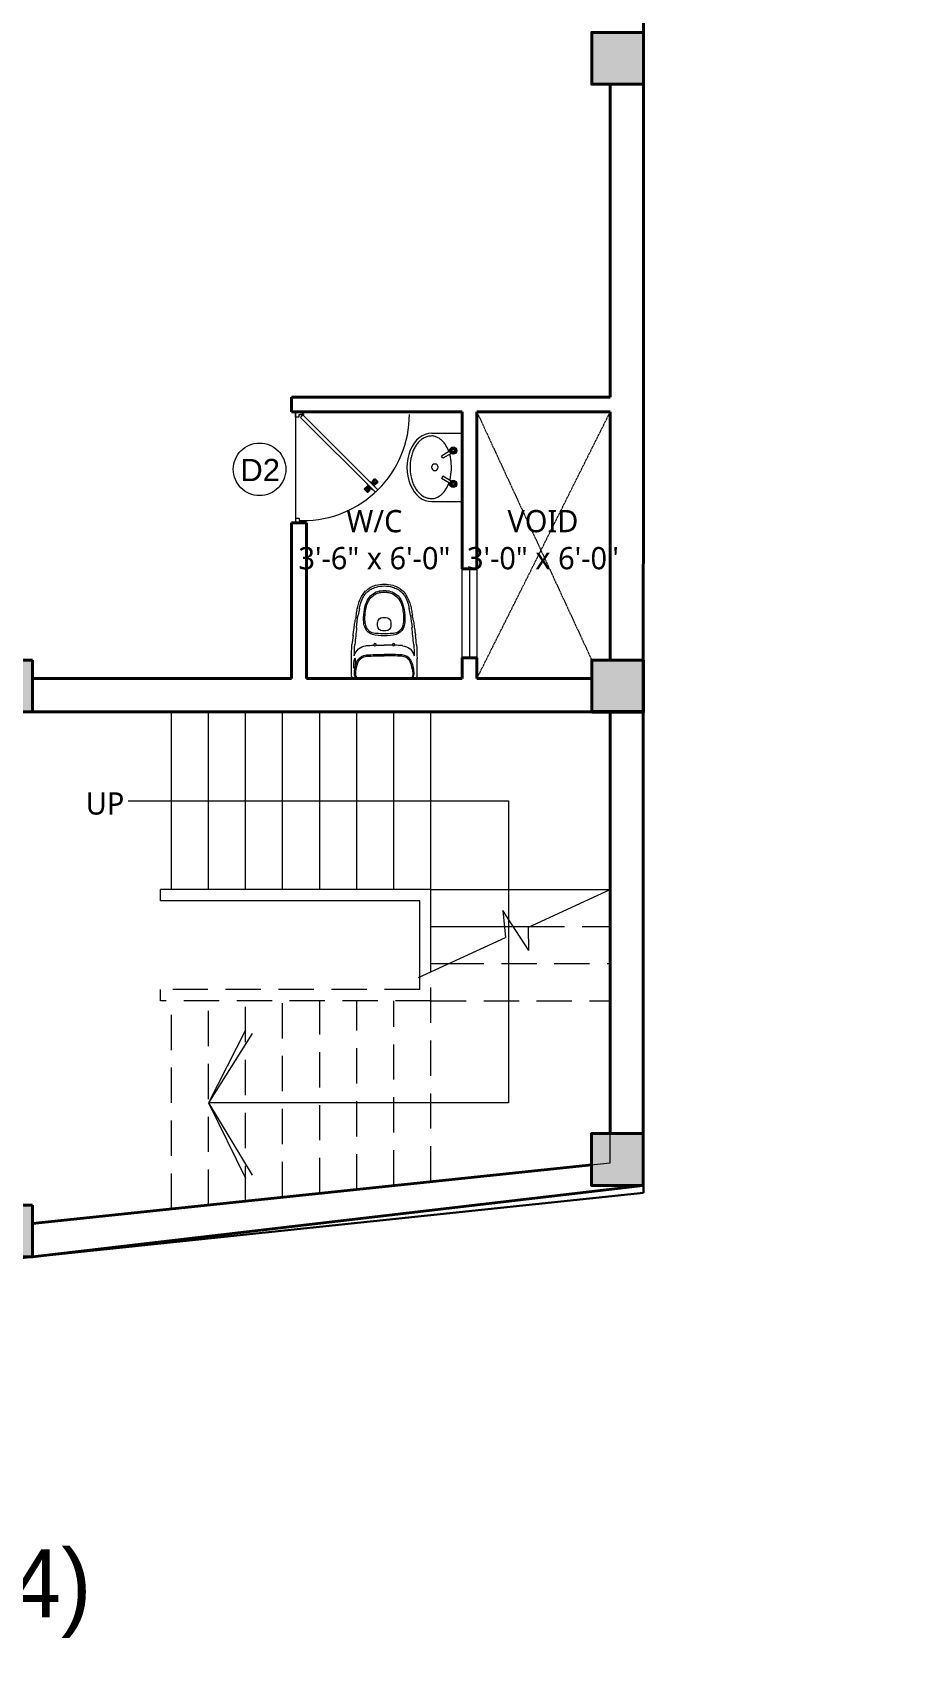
# Model space of a CAD drawing. Header units: inches. Extents: x -71 to 2682309, y -3332 to 801571.
# Drawn here: x 2643544 to 2643781.1, y 787408 to 787844.7 of the extents above; entities that cross this region are included whole.
import ezdxf

# ---------------------------------------------------------------- set-up
doc = ezdxf.new("R2010")
doc.units = ezdxf.units.IN
doc.header["$MEASUREMENT"] = 0
doc.header["$PDMODE"] = 99
for name, pattern in [('ACAD_ISO02W100', [15, 12, -3]), ('ACAD_ISO10W100', [18, 12, -3, 0, -3]), ('HIDDEN', [9.525, 6.35, -3.175]), ('HIDDEN2', [0.1875, 0.125, -0.0625]), ('SOLID', [0])]:
    doc.linetypes.add(name, pattern=pattern)
for name, color, linetype, lineweight in [('CONC. OUTLINE RA', 150, 'Continuous', 40), ('DIM RA', 4, 'Continuous', 15), ('ele 4', 114, 'Continuous', 9), ('FIXTURES', 23, 'Continuous', 9), ('Hatch', 254, 'Continuous', 9), ('HATCH RA', 8, 'Continuous', 9), ('Overhang EA', 164, 'HIDDEN2', 5), ('PUERTAS', 7, 'Continuous', 13), ('stair EA', 132, 'Continuous', 5), ('STAIR PLAN AND ELEV RA', 124, 'Continuous', 20), ('TEXT RA', 254, 'Continuous', 20), ('TEXTURE EA', 8, 'ACAD_ISO10W100', 9), ('wall EA', 24, 'Continuous', 40), ('WALL RA', 42, 'Continuous', 50), ('Win EA', 114, 'Continuous', 5)]:
    doc.layers.add(name, color=color, linetype=linetype, lineweight=lineweight)
doc.layers.add('HACTH', color=7, linetype='Continuous')
doc.layers.add('text EA', color=7, linetype='Continuous')
doc.styles.add('DIM 8', font='arial.ttf', dxfattribs={"height": 8})
doc.styles.add('RA 50 new', font='GOTHIC.TTF', dxfattribs={"height": 100})
doc.styles.get("Standard").update_dxf_attribs({"font": 'arial.ttf'})
doc.dimstyles.new('Copy of DIM 8', dxfattribs={"dimtxt": 8, "dimasz": 1, "dimexe": 6, "dimexo": 18, "dimgap": 1.6875, "dimtad": 1, "dimdec": 0, "dimzin": 3, "dimdsep": 46, "dimlunit": 4, "dimtxsty": 'DIM 8', "dimblk": 'dot 2', "dimcen": 0.09375, "dimse1": 1, "dimse2": 1, "dimclrd": 1, "dimclre": 1, "dimclrt": 256, "dimadec": 0, "dimazin": 0, "dimtfac": 0.75, "dimtdec": 0, "dimtix": 1, "dimtmove": 1, "dimatfit": 3, "dimldrblk": 'DOT', "dimfxl": 1, "dimtolj": 1, "dimtzin": 0, "dimlwd": 9, "dimlwe": 9, "dimarcsym": 0})

# ---------------------------------------------------------------- blocks, each defined once
blk = doc.blocks.new('dot1')
at = {"layer": 'Hatch'}
h = blk.add_hatch(color=256, dxfattribs=at)
edge = h.paths.add_edge_path()
edge.add_arc((0, 0), 1, 0, 360)
for p, q in [((3, 0), (-3, 0)), ((0, 3), (0, -3))]:
    blk.add_line(p, q, dxfattribs=at)
blk.add_circle((0, 0), 1, dxfattribs=at)
blk = doc.blocks.new('dot 2')
at = {"layer": 'Hatch', "xscale": 0.5, "yscale": 0.5, "zscale": 0.5}
blk.add_blockref('dot1', (0, 0), dxfattribs=at)
blk = doc.blocks.new('*D13')
at = {"layer": 'Defpoints', "color": 0, "transparency": 16777216}
for p in [(0, 787573.77), (-23.49, 787409.47), (2650385.61, 787409.47)]:
    blk.add_point(p, dxfattribs=at)
at = {"layer": 'DIM RA', "color": 1, "lineweight": 9, "transparency": 16777216}
blk.add_line((-23.49, 787572.77), (-23.49, 787410.47), dxfattribs=at)
for p, rotation in [((-23.49, 787573.77), 90), ((-23.49, 787409.47), 270)]:
    blk.add_blockref('dot 2', p, dxfattribs=dict(at, rotation=rotation))
at = {"layer": 'DIM RA', "transparency": 16777216, "insert": (-29.26, 787491.62), "char_height": 8, "attachment_point": 5, "rotation": 90, "style": 'DIM 8'}
blk.add_mtext('\\A1;13\'-8"', dxfattribs=at)
blk = doc.blocks.new('_Dot')
at = {"color": 0, "linetype": 'ByBlock', "lineweight": -2}
blk.add_line((-0.5, 0), (-1, 0), dxfattribs=at)
at = {"color": 0, "linetype": 'ByBlock', "const_width": 0.5}
blk.add_lwpolyline([(-0.25, 0, 1), (0.25, 0, 1)], format="xyb", close=True, dxfattribs=at)
blk = doc.blocks.new('COLUMN')
at = {"layer": 'HACTH', "lineweight": 30, "transparency": 33554541}
h = blk.add_hatch(color=256, dxfattribs=at)
h.dxf.hatch_style = 1
h.paths.add_polyline_path([(2659104.19, 784576.38), (2659090.19, 784576.38), (2659090.19, 784562.38), (2659104.19, 784562.38)])
at = {"layer": 'CONC. OUTLINE RA'}
blk.add_lwpolyline([(2659090.19, 784576.38), (2659104.19, 784576.38), (2659104.19, 784562.38), (2659090.19, 784562.38)], close=True, dxfattribs=at)
blk = doc.blocks.new('3ft')
at = {"layer": 'PUERTAS', "color": 6}
for p, q in [((1.01, 2.52), (25.23, 26.74)), ((26.05, 25.92), (25.23, 26.74)), ((26.05, 25.92), (1.77, 1.64)), ((0, 2.4), (0, 0)), ((0.72, 2.4), (0, 2.4)), ((1.6, 0), (0, 0)), ((0.72, 1.52), (0.72, 2.44)), ((0.8, 1.52), (0.72, 1.52)), ((0.8, 1.52), (0.8, 2.41)), ((0.8, 1.2), (0.8, 1.52)), ((1.6, 1.2), (0.8, 1.2)), ((1.57, 1.84), (0.94, 2.47)), ((1.63, 1.89), (0.97, 2.55)), ((1.63, 1.89), (1.57, 1.84)), ((1.77, 1.64), (1.57, 1.84)), ((1.6, 0), (1.6, 1.2)), ((34.4, 0), (34.4, 1.2)), ((34.4, 1.2), (35.2, 1.2)), ((34.4, 0), (36, 0)), ((35.2, 1.2), (35.2, 2.4)), ((35.2, 2.4), (36, 2.4)), ((36, 0), (36, 2.4))]:
    blk.add_line(p, q, dxfattribs=at)
at = {"layer": 'PUERTAS', "color": 1}
for p, q in [((21.67, 25.73), (22.17, 26.23)), ((21.7, 25.82), (22.14, 26.26)), ((22.58, 26.7), (22.14, 26.26)), ((22.67, 26.73), (22.17, 26.23)), ((22.61, 26.67), (22.58, 26.7)), ((23.45, 25.91), (22.79, 26.73)), ((22.49, 24.95), (21.67, 25.61)), ((21.73, 25.79), (21.7, 25.82)), ((22.6, 24.96), (23.02, 25.38)), ((22.61, 24.25), (22.92, 24.72)), ((22.62, 24.13), (22.61, 24.14)), ((22.7, 25.07), (22.71, 25.06)), ((22.82, 25.06), (23.08, 25.32)), ((22.94, 24.95), (22.83, 25.07)), ((22.92, 24.72), (22.92, 24.72)), ((22.93, 24.94), (23.19, 25.21)), ((22.93, 24.84), (22.93, 24.83)), ((23.44, 25.81), (23.02, 25.38)), ((23.34, 25.58), (23.08, 25.32)), ((23.46, 25.47), (23.19, 25.21)), ((23.33, 25.7), (23.34, 25.69)), ((23.45, 25.46), (23.33, 25.57)), ((23.44, 23.31), (23.45, 23.3)), ((23.56, 23.3), (24.03, 23.61)), ((23.57, 25.47), (23.57, 25.47)), ((24.15, 25.79), (23.68, 25.48)), ((23.68, 25.48), (23.68, 25.48)), ((24.03, 23.61), (24.03, 23.62)), ((24.14, 23.62), (24.14, 23.62)), ((24.25, 23.62), (24.51, 23.89)), ((24.27, 25.78), (24.26, 25.79)), ((24.26, 23.29), (24.69, 23.71)), ((24.26, 23.63), (24.37, 23.52)), ((24.26, 23.18), (24.92, 22.37)), ((24.37, 23.52), (24.63, 23.77)), ((24.37, 23.4), (24.37, 23.4)), ((24.78, 24.15), (24.51, 23.89)), ((24.89, 24.03), (24.63, 23.77)), ((25.11, 24.14), (24.69, 23.71)), ((24.77, 24.14), (24.88, 24.03)), ((24.79, 24.38), (24.78, 24.37)), ((24.78, 24.26), (24.78, 24.26)), ((25.1, 24.84), (24.79, 24.38)), ((25, 24.03), (25, 24.03)), ((25.04, 22.36), (25.54, 22.86)), ((25.09, 24.96), (25.1, 24.95)), ((25.1, 22.42), (25.13, 22.39)), ((25.13, 22.39), (25.57, 22.83)), ((25.22, 24.14), (26.03, 23.48)), ((26.04, 23.37), (25.54, 22.86)), ((26.01, 23.27), (25.57, 22.83)), ((25.98, 23.3), (26.01, 23.27))]:
    blk.add_line(p, q, dxfattribs=at)
at = {"layer": 'PUERTAS', "color": 8}
for p, q in [((22.13, 26.28), (21.98, 26.13)), ((22.13, 26.28), (22.27, 26.42)), ((22.29, 26.41), (22.27, 26.42)), ((23.16, 25.52), (22.34, 26.39)), ((23.3, 25.66), (22.5, 26.56)), ((23.41, 25.77), (22.65, 26.71)), ((23.46, 25.83), (22.72, 26.75)), ((22.57, 24.94), (21.65, 25.68)), ((22.63, 24.99), (21.69, 25.75)), ((22.74, 25.1), (21.84, 25.9)), ((22.88, 25.24), (22.01, 26.06)), ((22.69, 24.32), (23.02, 24.83)), ((22.95, 24.96), (22.84, 25.07)), ((22.98, 24.99), (22.86, 25.1)), ((23.03, 25.04), (22.91, 25.15)), ((22.91, 24.53), (23.1, 24.91)), ((23.11, 25.12), (22.99, 25.23)), ((23.13, 24.76), (23.18, 24.99)), ((23.28, 25.3), (23.17, 25.41)), ((23.36, 25.37), (23.25, 25.49)), ((23.31, 24.94), (23.28, 25.08)), ((23.41, 25.43), (23.3, 25.54)), ((23.46, 25.09), (23.32, 25.13)), ((23.44, 25.45), (23.33, 25.56)), ((23.64, 25.27), (23.41, 25.22)), ((23.87, 25.49), (23.49, 25.3)), ((24.08, 25.71), (23.57, 25.38)), ((23.63, 23.38), (24.14, 23.72)), ((23.84, 23.6), (24.22, 23.79)), ((24.07, 23.82), (24.3, 23.88)), ((24.25, 24), (24.39, 23.97)), ((24.25, 23.26), (24.99, 22.34)), ((24.27, 23.64), (24.38, 23.53)), ((24.3, 23.67), (24.41, 23.56)), ((24.3, 23.32), (25.06, 22.38)), ((24.35, 23.72), (24.46, 23.61)), ((24.4, 24.15), (24.43, 24.01)), ((24.41, 23.43), (25.2, 22.53)), ((24.43, 23.8), (24.54, 23.69)), ((24.58, 24.33), (24.52, 24.1)), ((24.55, 23.57), (25.37, 22.7)), ((24.6, 23.97), (24.72, 23.86)), ((24.8, 24.56), (24.61, 24.18)), ((25.02, 24.77), (24.68, 24.26)), ((24.68, 24.05), (24.79, 23.94)), ((24.73, 24.1), (24.85, 23.99)), ((24.76, 24.13), (24.87, 24.02)), ((24.83, 23.85), (25.7, 23.03)), ((24.97, 23.99), (25.87, 23.2)), ((25.08, 24.1), (26.02, 23.34)), ((25.14, 24.15), (26.06, 23.41)), ((25.58, 22.82), (25.43, 22.67)), ((25.58, 22.82), (25.73, 22.97)), ((25.72, 22.98), (25.73, 22.97)), ((0, 0), (36, 0))]:
    blk.add_line(p, q, dxfattribs=at)
at = {"layer": 'PUERTAS', "color": 2}
for p, q in [((21.99, 26.11), (21.98, 26.13)), ((25.42, 22.68), (25.43, 22.67))]:
    blk.add_line(p, q, dxfattribs=at)
at = {"layer": 'PUERTAS', "color": 6}
for radius in [0.155, 0.0752]:
    blk.add_circle((0.82, 2.56), radius, dxfattribs=at)
blk.add_arc((0.82, 2.56), 34.38, 359.7285, 90.0333, dxfattribs=at)
at = {"layer": 'PUERTAS', "color": 1}
for centre, start, end in [((22.73, 26.68), 38.9236, 135), ((22.54, 25.01), 231.0764, 315), ((22.67, 24.2), 135, 225), ((22.77, 25.12), 225, 315), ((22.99, 24.89), 135, 219.7428), ((22.87, 24.78), 315, 39.7428), ((23.28, 25.63), 315, 45), ((23.39, 25.86), 315, 38.9236), ((23.51, 23.36), 225, 315), ((23.51, 25.41), 50.2572, 135), ((23.62, 25.53), 230.2572, 315), ((24.09, 23.56), 50.2572, 135), ((24.2, 23.68), 230.2572, 315), ((24.2, 25.73), 45, 135), ((24.32, 23.23), 135, 218.9236), ((24.42, 23.46), 135, 225), ((24.84, 24.31), 135, 219.7428), ((24.72, 24.21), 315, 39.7428), ((24.94, 23.98), 45, 135), ((24.98, 22.42), 218.9236, 315), ((25.04, 24.89), 315, 45), ((25.17, 24.08), 51.0764, 135), ((25.98, 23.42), 315, 51.0764)]:
    blk.add_arc(centre, 0.08, start, end, dxfattribs=at)
blk = doc.blocks.new('*U327')
at = {"color": 3, "xscale": -1}
blk.add_blockref('3ft', (42, 0), dxfattribs=at)
blk = doc.blocks.new('inodor.')
at = {"layer": 'FIXTURES'}
for p, q in [((-0.246, 0.02), (-0.246, 0.15)), ((0.217, 0.091), (0.217, 0.15)), ((0.246, 0.02), (0.246, 0.15)), ((0, 0), (-0.226, 0)), ((0.226, 0), (0, 0))]:
    blk.add_line(p, q, dxfattribs=at)
for points in [[(0.01, 0.459, 0.007027), (0, 0.459, 0.007027), (-0.01, 0.459, 0.007027)], [(-0.138, 0.247, -0.007095), (-0.077, 0.25, -0.016156)], [(-0.064, 0.25, -0.007449), (0, 0.251, -0.016156)], [(-0.012, 0.357, 0.008513), (0, 0.357, 0.008513), (0.012, 0.357)], [(0.064, 0.25, 0.007449), (0, 0.251, 0.016156)], [(0.138, 0.247, 0.007095), (0.077, 0.25, 0.016156)], [(-0.221, 0.069, -0.08544), (-0.2, 0.138, -0.239157), (-0.133, 0.177, -0.016156), (0, 0.181)], [(-0.211, 0.068, -0.085204), (-0.191, 0.133, -0.237532), (-0.133, 0.167, -0.016156), (0, 0.171, -0.016156)], [(0.221, 0.069, 0.08544), (0.2, 0.138, 0.239157), (0.133, 0.177, 0.016156), (0, 0.181)], [(0.211, 0.068, 0.085204), (0.191, 0.133, 0.237532), (0.133, 0.167, 0.016156), (0, 0.171, 0.016156)], [(-0.195, 0, -0.302605), (-0.223, 0.022, -0.077585), (-0.221, 0.069, -0.004437)], [(0.195, 0, 0.302605), (0.223, 0.022, 0.077585), (0.221, 0.069, 0.004437)]]:
    blk.add_lwpolyline(points, format="xyb", dxfattribs=at)
for centre in [(-0.07, 0.254), (0.07, 0.254)]:
    blk.add_circle(centre, 0.008, dxfattribs=at)
for centre, radius, start, end in [((0.029, 0.503), 0.229, 137.4537, 158.4784), ((-0.005, 0.52), 0.178, 148.1061, 166.7742), ((-0.03, 0.544), 0.145, 134.8393, 150.8587), ((-0.027, 0.542), 0.161, 118.9305, 134.321), ((-0.027, 0.54), 0.149, 119.1557, 134.8578), ((-0.02, 0.54), 0.116, 123.1197, 148.7212), ((-0.007, 0.511), 0.198, 106.9492, 119.5991), ((0.01, 0.507), 0.149, 119.9381, 138.8719), ((0.011, 0.462), 0.236, 107.7611, 117.7846), ((-0.017, 0.55), 0.109, 99.4065, 127.458), ((-0.004, 0.457), 0.251, 89.1456, 104.1172), ((-0.016, 0.534), 0.113, 98.8167, 115.769), ((0, 0.458), 0.237, 90, 105), ((-0.005, 0.486), 0.174, 88.22, 100), ((-0.02, 0.552), 0.106, 97.8783, 97.9998), ((-0.005, 0.486), 0.162, 88.22, 100), ((0.004, 0.457), 0.251, 75.8828, 90.8544), ((0, 0.458), 0.237, 75, 90), ((0.005, 0.486), 0.174, 80, 91.78), ((0.005, 0.486), 0.162, 80, 91.78), ((0.016, 0.534), 0.113, 64.231, 81.1833), ((0.02, 0.552), 0.106, 82.0002, 82.1217), ((0.017, 0.55), 0.109, 52.542, 80.5935), ((-0.011, 0.462), 0.236, 62.2154, 72.2389), ((0.007, 0.511), 0.198, 60.4009, 73.0508), ((-0.01, 0.507), 0.149, 41.1281, 60.0619), ((0.02, 0.54), 0.116, 31.2788, 56.8803), ((0.027, 0.54), 0.149, 45.1422, 60.8443), ((0.027, 0.542), 0.161, 45.679, 61.0695), ((0.03, 0.544), 0.145, 29.1413, 45.1607), ((-0.029, 0.503), 0.229, 21.5216, 42.5463), ((0.005, 0.52), 0.178, 13.2258, 31.8939), ((3.339, -0.178), 3.61, 168.9635, 169.5489), ((1.947, 0.029), 2.206, 166.3461, 167.3219), ((0.091, 0.479), 0.296, 158.6257, 166.25), ((-2.021, 0.833), 1.86, 348.9001, 350.4937), ((0.301, 0.424), 0.499, 164.1077, 168.2428), ((0.2, 0.449), 0.355, 172.0026, 184.6747), ((0.086, 0.479), 0.238, 157.3047, 175.18), ((0.246, 0.45), 0.391, 169.4921, 176.9961), ((0.108, 0.475), 0.251, 159.2343, 169.2177), ((0.026, 0.506), 0.173, 147.1549, 158.0745), ((-0.014, 0.524), 0.119, 146.0021, 160.5253), ((-0.055, 0.559), 0.066, 136.368, 151.7299), ((0.055, 0.559), 0.066, 28.2701, 43.632), ((0.014, 0.524), 0.119, 19.4747, 33.9979), ((-0.026, 0.506), 0.173, 21.9255, 32.8451), ((-0.108, 0.475), 0.251, 10.7823, 20.7657), ((-0.086, 0.479), 0.238, 4.82, 22.6953), ((-0.246, 0.45), 0.391, 3.0039, 10.5079), ((-0.2, 0.449), 0.355, 355.3253, 7.9974), ((-0.301, 0.424), 0.499, 11.7572, 15.8923), ((-0.091, 0.479), 0.296, 13.75, 21.3743), ((2.021, 0.833), 1.86, 189.5063, 191.0999), ((-1.947, 0.029), 2.206, 12.6781, 13.6539), ((-3.339, -0.178), 3.61, 10.4511, 11.0365), ((24.57, -3.245), 25.06, 171.6395, 171.7493), ((1.496, 0.168), 1.735, 171.008, 172.3695), ((-7.426, 1.075), 7.251, 353.5127, 354.518), ((-1.498, 0.663), 1.3, 350.1022, 351.7743), ((2.637, 0.052), 2.865, 171.4975, 173.3757), ((-0.046, 0.426), 0.108, 182.8172, 207.2481), ((0.284, 0.459), 0.429, 178.4057, 186.1948), ((-0.047, 0.425), 0.0958, 187.5458, 223.004), ((-0.066, 0.412), 0.0836, 205.157, 254.3481), ((-0.009, 0.419), 0.04, 91.6103, 178.1961), ((0.337, 0.408), 0.386, 178.1961, 182.1137), ((-0.011, 0.395), 0.038, 182.1137, 268.049), ((0.009, 0.419), 0.04, 1.8039, 88.3897), ((0.011, 0.395), 0.038, 271.951, 357.8863), ((-0.336, 0.408), 0.386, 357.8863, 1.8039), ((0.066, 0.412), 0.0836, 285.6519, 334.843), ((0.047, 0.425), 0.0958, 316.996, 352.4542), ((-0.284, 0.459), 0.429, 353.8052, 1.5943), ((0.046, 0.426), 0.108, 332.7519, 357.1828), ((-2.637, 0.052), 2.865, 6.6243, 8.5025), ((7.426, 1.075), 7.251, 185.482, 186.4873), ((1.498, 0.663), 1.3, 188.2257, 189.8978), ((-1.496, 0.168), 1.735, 7.6305, 8.992), ((-24.57, -3.245), 25.06, 8.2507, 8.3605), ((1.934, 0.136), 2.18, 176.8909, 179.6319), ((-7.55, 1.158), 7.363, 352.9507, 353.4856), ((0.391, 0.234), 0.632, 169.3347, 171.9289), ((1.934, 0.136), 2.159, 176.8261, 179.1118), ((-0.127, 0.147), 0.1, 95.9125, 167.1561), ((-0.075, 0.399), 0.0581, 222.7765, 264.1084), ((0.002, 0.741), 0.42, 257.4455, 269.6791), ((-0.057, 0.416), 0.0779, 252.5026, 268.582), ((0.022, 1.439), 1.104, 265.8134, 268.88), ((-0.022, 1.439), 1.104, 271.12, 274.1866), ((-0.002, 0.741), 0.42, 270.3209, 282.5545), ((0.057, 0.416), 0.0779, 271.418, 287.4974), ((0.075, 0.399), 0.0581, 275.8916, 317.2235), ((0.127, 0.147), 0.1, 12.8439, 84.0875), ((-1.934, 0.136), 2.159, 0.8882, 3.1739), ((-0.391, 0.234), 0.632, 8.0711, 10.6653), ((7.55, 1.158), 7.363, 186.5144, 187.0493), ((-1.934, 0.136), 2.18, 0.3681, 3.1091), ((0.22, 0.149), 0.00279, 14.8512, 154.6989), ((0.023, 0.097), 0.206, 358.3543, 14.8512), ((-0.226, 0.02), 0.02, 180, 270), ((-0.069, 0.04), 0.145, 168.9194, 188.7927), ((-0.191, 0.021), 0.021, 188.7927, 269.9923), ((0.191, 0.021), 0.021, 270, 351.1997), ((0.069, 0.04), 0.145, 351.1997, 11.0729), ((0.222, 0.077), 0.0046, 254.9137, 339.9265), ((0.181, 0.092), 0.0481, 339.9265, 358.2641), ((0.226, 0.02), 0.02, 270, 0)]:
    blk.add_arc(centre, radius, start, end, dxfattribs=at)
blk = doc.blocks.new('sds')
at = {"layer": 'FIXTURES'}
for p, q in [((-2218.56, -25975.94), (-2230.13, -25975.94)), ((-2230.13, -26001.99), (-2230.13, -25975.94)), ((-2227.24, -25982.55), (-2227.51, -25982.55)), ((-2227.23, -25982.8), (-2227.51, -25982.8)), ((-2226.88, -25982.19), (-2226.88, -25981.92)), ((-2226.88, -25983.15), (-2226.88, -25983.42)), ((-2226.63, -25982.19), (-2226.63, -25981.92)), ((-2226.63, -25983.15), (-2226.63, -25983.42)), ((-2226.28, -25982.55), (-2226.01, -25982.55)), ((-2226.27, -25982.8), (-2226.01, -25982.8)), ((-2225.93, -25983.77), (-2222.84, -25985.59)), ((-2225.4, -25982.92), (-2222.33, -25984.73)), ((-2226.05, -25989.04), (-2225.98, -25990.85)), ((-2222.84, -25985.59), (-2222.33, -25984.73)), ((-2210.38, -25987.33), (-2210.61, -25985.7)), ((-2210.31, -25988.99), (-2210.38, -25987.33)), ((-2227.24, -25995.23), (-2227.51, -25995.23)), ((-2227.23, -25995.48), (-2227.51, -25995.48)), ((-2226.88, -25994.88), (-2226.88, -25994.61)), ((-2226.88, -25995.84), (-2226.88, -25996.11)), ((-2226.63, -25994.88), (-2226.63, -25994.61)), ((-2226.63, -25995.84), (-2226.63, -25996.11)), ((-2226.28, -25995.23), (-2226.01, -25995.23)), ((-2226.27, -25995.48), (-2226.01, -25995.48)), ((-2225.93, -25994.26), (-2222.84, -25992.44)), ((-2225.4, -25995.11), (-2222.33, -25993.3)), ((-2222.84, -25992.44), (-2222.33, -25993.3)), ((-2218.56, -26001.99), (-2230.13, -26001.99))]:
    blk.add_line(p, q, dxfattribs=at)
for centre, radius in [((-2226.76, -25982.67), 1.38), ((-2227.76, -25982.67), 0.28), ((-2226.76, -25982.67), 0.5), ((-2226.76, -25981.67), 0.28), ((-2226.76, -25983.67), 0.28), ((-2225.76, -25982.67), 0.28), ((-2226.76, -25995.36), 1.38), ((-2227.76, -25995.36), 0.28), ((-2226.76, -25995.36), 0.5), ((-2226.76, -25994.36), 0.28), ((-2226.76, -25996.36), 0.28), ((-2225.76, -25995.36), 0.28)]:
    blk.add_circle(centre, radius, dxfattribs=at)
for centre, start, end in [((-2226.76, -25982.67), 106.4413, 164.0789), ((-2226.76, -25982.67), 195.2407, 254.2093), ((-2226.76, -25982.67), 16.12, 74.0884), ((-2226.76, -25982.67), 286.23422, 343.90469), ((-2226.76, -25995.36), 106.4413, 164.0789), ((-2226.76, -25995.36), 195.2407, 254.2093), ((-2226.76, -25995.36), 16.12, 74.0884), ((-2226.76, -25995.36), 286.23422, 343.90469)]:
    blk.add_arc(centre, 1, start, end, dxfattribs=at)
for centre, major_axis, ratio, start_param, end_param in [((-2216.98, -25984.64), (5.64, 5.64), 1, 1.316574, 1.504228), ((-2218.35, -25982.32), (3.74, 3.74), 1, 1.07685, 1.316569), ((-2218.61, -25981.43), (3.08, 3.08), 1, 0.7743, 1.076864), ((-2218.53, -25988.96), (0, 13.02), 0.724155, 3.137771, 6.287008), ((-2218.63, -25983.26), (4.37, -4.37), 1, 2.10183, 2.345085), ((-2218.79, -25983.88), (4.83, -4.83), 1, 1.883698, 2.101826), ((-2218.81, -25983.92), (4.86, -4.86), 1, 1.666395, 1.883698), ((-2212.86, -25987.51), (9.24, 9.24), 1, 2.087856, 2.187093), ((-2214.31, -25987.09), (8.17, 8.17), 1, 1.947834, 2.000745), ((-2212.07, -25988.06), (9.9, -9.9), 1, 3.403712, 3.518621), ((-2214.97, -25986.38), (7.53, 7.53), 1, 1.678651, 1.83291), ((-2216.61, -25985.07), (6.04, 6.04), 1, 1.504232, 1.678661), ((-2220.42, -25985.87), (6.65, 6.65), 1, -0.057615, 0.095594), ((-2221.54, -25986.86), (7.7, 7.7), 1, -0.198771, -0.057619), ((-2220.56, -25986.21), (6.87, 6.87), 1, -0.358811, -0.198757), ((-2224.57, -25988.03), (9.99, 9.99), 1, -0.489263, -0.358825), ((-2228.69, -25989.29), (13.03, -13.03), 1, 0.981453, 1.081552), ((-2204.11, -25989), (15.52, 15.52), 1, 2.187096, 2.357684), ((-2219.77, -25989.01), (0.884, 0.884), 1, 0.785401, 2.356222), ((-2219.77, -25989.01), (0.884, 0.884), 1, 2.356182, 3.927004), ((-2219.77, -25989.01), (0.884, -0.884), 1, 0.78537, 2.356192), ((-2219.77, -25989.01), (0.884, -0.884), 1, 5.49779, 7.068611), ((-2226.09, -25989.26), (11.16, -11.16), 1, 0.587777, 0.802642), ((-2204.11, -25989.03), (15.52, -15.52), 1, 4.010318, 4.096091), ((-2212.86, -25990.52), (9.24, -9.24), 1, 4.096092, 4.195322), ((-2214.31, -25990.94), (8.17, -8.17), 1, 4.282431, 4.335351), ((-2212.07, -25989.97), (9.9, -9.9), 1, 4.335361, 4.45027), ((-2220.56, -25991.82), (6.87, -6.87), 1, 0.198757, 0.358811), ((-2224.57, -25989.99), (9.99, -9.99), 1, 0.358825, 0.489263), ((-2228.69, -25988.74), (13.03, 13.03), 1, -1.081552, -0.983033), ((-2214.97, -25991.65), (7.53, 7.53), 1, 2.879479, 3.033738), ((-2216.61, -25992.96), (6.04, -6.04), 1, 4.604524, 4.778953), ((-2216.98, -25993.39), (5.64, 5.64), 1, 3.208161, 3.395815), ((-2218.35, -25995.71), (3.74, 3.74), 1, 3.395821, 3.63554), ((-2218.61, -25996.6), (3.08, 3.08), 1, 3.635527, 3.93809), ((-2218.63, -25994.77), (4.37, -4.37), 1, 5.508897, 5.752153), ((-2218.79, -25994.15), (4.83, 4.83), 1, 4.181359, 4.399487), ((-2218.81, -25994.11), (4.86, -4.86), 1, 5.970284, 6.187586), ((-2220.42, -25992.16), (6.65, -6.65), 1, 6.187591, 6.3408), ((-2221.54, -25991.17), (7.7, 7.7), 1, -1.513178, -1.372025)]:
    blk.add_ellipse(centre, major_axis=major_axis, ratio=ratio, start_param=start_param, end_param=end_param, dxfattribs=at)

msp = doc.modelspace()

# ---------------------------------------------------------------- linework, layer by layer
at = {"color": 244, "lineweight": 30, "true_color": 0x991b1e}
for p, q in [((2643708.95, 788303.54), (2643708.95, 787531.33)), ((2643708.95, 787531.33), (2642905, 787447.05))]:
    msp.add_line(p, q, dxfattribs=at)
at = {"linetype": 'ACAD_ISO02W100'}
msp.add_line((2643708.96, 787661.21), (2643694.96, 787661.21), dxfattribs=at)
at = {"layer": 'ele 4', "linetype": 'SOLID'}
for p, q in [((2643659.96, 787675.82), (2643659.96, 787699.82)), ((2643661.96, 787699.82), (2643661.96, 787675.82)), ((2643663.96, 787699.82), (2643663.96, 787675.82))]:
    msp.add_line(p, q, dxfattribs=at)
at = {"layer": 'HATCH RA'}
msp.add_line((2643708.99, 787688.21), (2643708.96, 787688.21), dxfattribs=at)
at = {"layer": 'Overhang EA'}
for p, q in [((2643663.96, 787670.21), (2643699.96, 787742.21)), ((2643663.96, 787742.21), (2643694.96, 787675.21))]:
    msp.add_line(p, q, dxfattribs=at)
at = {"layer": 'stair EA'}
for p, q in [((2643581.52, 787613.21), (2643581.52, 787661.21)), ((2643591.52, 787613.21), (2643591.52, 787661.21)), ((2643601.52, 787613.21), (2643601.52, 787661.21)), ((2643611.52, 787613.21), (2643611.52, 787661.21)), ((2643621.52, 787613.21), (2643621.52, 787661.21)), ((2643631.52, 787613.21), (2643631.52, 787661.21)), ((2643641.52, 787613.21), (2643641.52, 787661.21)), ((2643651.52, 787591.03), (2643651.52, 787661.21)), ((2643651.52, 787613.21), (2643578.52, 787613.21)), ((2643578.52, 787610.21), (2643578.52, 787613.21)), ((2643651.52, 787613.21), (2643699.96, 787613.21)), ((2643677.87, 787603.09), (2643699.96, 787613.21)), ((2643648.52, 787610.21), (2643578.52, 787610.21)), ((2643648.52, 787586.21), (2643648.52, 787610.21)), ((2643677.95, 787596.81), (2643670.98, 787607.59)), ((2643670.98, 787607.59), (2643671.69, 787600.26)), ((2643651.52, 787603.21), (2643678.12, 787603.21)), ((2643677.95, 787596.81), (2643677.87, 787603.09)), ((2643648.16, 787589.49), (2643671.69, 787600.26)), ((2643651.52, 787593.21), (2643656.29, 787593.21))]:
    msp.add_line(p, q, dxfattribs=at)
at = {"layer": 'stair EA', "linetype": 'HIDDEN', "ltscale": 1.5}
for p, q in [((2643678.12, 787603.21), (2643699.96, 787603.21)), ((2643651.52, 787534.37), (2643651.52, 787591.03)), ((2643656.29, 787593.21), (2643699.96, 787593.21)), ((2643578.52, 787583.21), (2643578.52, 787586.21)), ((2643648.52, 787586.21), (2643578.52, 787586.21)), ((2643651.52, 787583.21), (2643578.52, 787583.21)), ((2643581.52, 787527.03), (2643581.52, 787583.21)), ((2643591.52, 787528.08), (2643591.52, 787583.21)), ((2643601.52, 787529.13), (2643601.52, 787583.21)), ((2643611.52, 787530.18), (2643611.52, 787583.21)), ((2643621.52, 787531.22), (2643621.52, 787583.21)), ((2643631.52, 787532.27), (2643631.52, 787583.21)), ((2643641.52, 787533.32), (2643641.52, 787583.21)), ((2643651.52, 787583.21), (2643699.96, 787583.21))]:
    msp.add_line(p, q, dxfattribs=at)
at = {"layer": 'stair EA'}
for points in [[(2643569.79, 787637.21), (2643672.52, 787637.21), (2643672.52, 787555.64), (2643591.52, 787555.64)], [(2643601.52, 787575.25), (2643591.52, 787555.65), (2643601.52, 787535.25)], [(2643601.52, 787575.25), (2643591.52, 787555.65), (2643601.52, 787535.25)], [(2643603.31, 787574.34), (2643591.52, 787555.65), (2643603.32, 787536.13)], [(2643603.31, 787574.34), (2643591.52, 787555.65), (2643603.32, 787536.13)]]:
    msp.add_lwpolyline(points, dxfattribs=at)
at = {"layer": 'STAIR PLAN AND ELEV RA'}
for p, q in [((2643567.96, 787661.21), (2643699.96, 787661.21)), ((2643577.96, 787661.21), (2643699.96, 787661.21)), ((2643699.96, 787539.45), (2643699.96, 787653.21)), ((2643699.96, 787653.21), (2643699.96, 787611.21)), ((2643571.52, 787525.98), (2643699.96, 787539.45)), ((2643543.96, 787514.04), (2643536.96, 787513.31))]:
    msp.add_line(p, q, dxfattribs=at)
at = {"layer": 'TEXTURE EA', "linetype": 'ACAD_ISO10W100', "ltscale": 4}
msp.add_circle((2643605.29, 787726.71), 7.09, dxfattribs=at)
at = {"layer": 'wall EA'}
for p, q in [((2643708.96, 788123.71), (2643708.86, 787547.33)), ((2643699.96, 787830.7), (2643699.96, 787746.21)), ((2643613.96, 787746.21), (2643613.96, 787742.21)), ((2643699.96, 787746.21), (2643613.96, 787746.21)), ((2643659.96, 787742.21), (2643613.96, 787742.21)), ((2643659.96, 787742.21), (2643659.96, 787699.82)), ((2643663.96, 787742.21), (2643663.96, 787699.82)), ((2643699.96, 787742.21), (2643663.96, 787742.21)), ((2643699.96, 787742.21), (2643699.96, 787675.21)), ((2643613.96, 787712.21), (2643613.96, 787670.21)), ((2643613.96, 787712.21), (2643617.96, 787712.21)), ((2643617.96, 787712.21), (2643617.96, 787670.21)), ((2643659.96, 787699.82), (2643663.96, 787699.82)), ((2643659.96, 787675.82), (2643659.96, 787670.21)), ((2643659.96, 787675.82), (2643663.96, 787675.82)), ((2643663.96, 787675.82), (2643663.96, 787670.21)), ((2643613.96, 787670.21), (2643543.96, 787670.21)), ((2643659.96, 787670.21), (2643617.96, 787670.21)), ((2643694.96, 787670.21), (2643663.96, 787670.21)), ((2643694.96, 787661.21), (2643543.96, 787661.21)), ((2643699.96, 787661.21), (2643699.96, 787547.33)), ((2643694.96, 787538.92), (2643543.96, 787523.09)), ((2643708.86, 787533.33), (2643543.96, 787514.04))]:
    msp.add_line(p, q, dxfattribs=at)
at = {"layer": 'WALL RA'}
msp.add_line((2643708.96, 787661.21), (2643694.96, 787661.21), dxfattribs=at)

# ---------------------------------------------------------------- block references
at = {"layer": 'FIXTURES'}
for name, p, xscale, yscale, zscale, rotation in [('sds', (2642080.03, 769315.74), 0.708434361500003, 0.7084343619178981, 0.7084343619190591, 179.9998945865451), ('inodor.', (2643638.96, 787670.21), -35.96043265240441, 35.96043265191838, 35.96043265201757, 359.9999390247187)]:
    msp.add_blockref(name, p, dxfattribs=dict(at, xscale=xscale, yscale=yscale, zscale=zscale, rotation=rotation))
at = {"layer": 'HATCH RA', "lineweight": 30, "rotation": 270}
for p in [(1859132.58, 3446934.89), (1858967.58, 3446765.4), (1859132.58, 3446765.4), (1859132.48, 3446637.52), (1858967.58, 3446618.23)]:
    msp.add_blockref('COLUMN', p, dxfattribs=at)
at = {"layer": 'Win EA', "xscale": -0.8333366820079391, "yscale": 0.8333366820079391, "zscale": 0.8333366820079391, "rotation": 270}
msp.add_blockref('*U327', (2643614.96, 787707.21), dxfattribs=at)

# ---------------------------------------------------------------- texts
at = {"layer": 'text EA', "char_height": 6, "attachment_point": 2}
for s, insert, width in [('D2', (2643605.46, 787729.51), 11.1695), ('{\\fTrebuchet MS|b0|i0|c0|p34;W/C\\P3\'-6" x 6\'-0"}', (2643636.29, 787715.71), 87.9157), ('{\\fTrebuchet MS|b0|i0|c0|p34;VOID\\P3\'-0" x 6\'-0"}', (2643681.79, 787715.71), 87.9157), ('{\\fTrebuchet MS|b0|i0|c0|p34;UP}', (2643563.57, 787639.47), 68.293)]:
    msp.add_mtext(s, dxfattribs=dict(at, insert=insert, width=width))
at = {"layer": 'TEXT RA', "insert": (2643194.61, 787435.1), "char_height": 18.4098, "attachment_point": 1, "style": 'RA 50 new'}
msp.add_mtext_dynamic_manual_height_columns('AREA:2386.66 SQ.FT (0-5-1-1.4)', width=372.5031, gutter_width=0.523, heights=[0], dxfattribs=at)

# ---------------------------------------------------------------- dimensions: what is measured, and where the dimension line sits
at = {"layer": 'DIM RA'}
dim = msp.add_linear_dim(base=(-23.49, 787409.47), p1=(0, 787573.77), p2=(2650385.61, 787409.47), angle=90, dimstyle='Copy of DIM 8', dxfattribs=at)
dim.commit()
dim.dimension.update_dxf_attribs({"geometry": '*D13', "text_midpoint": (-29.26, 787491.62)})

doc.saveas('drawing.dxf')
